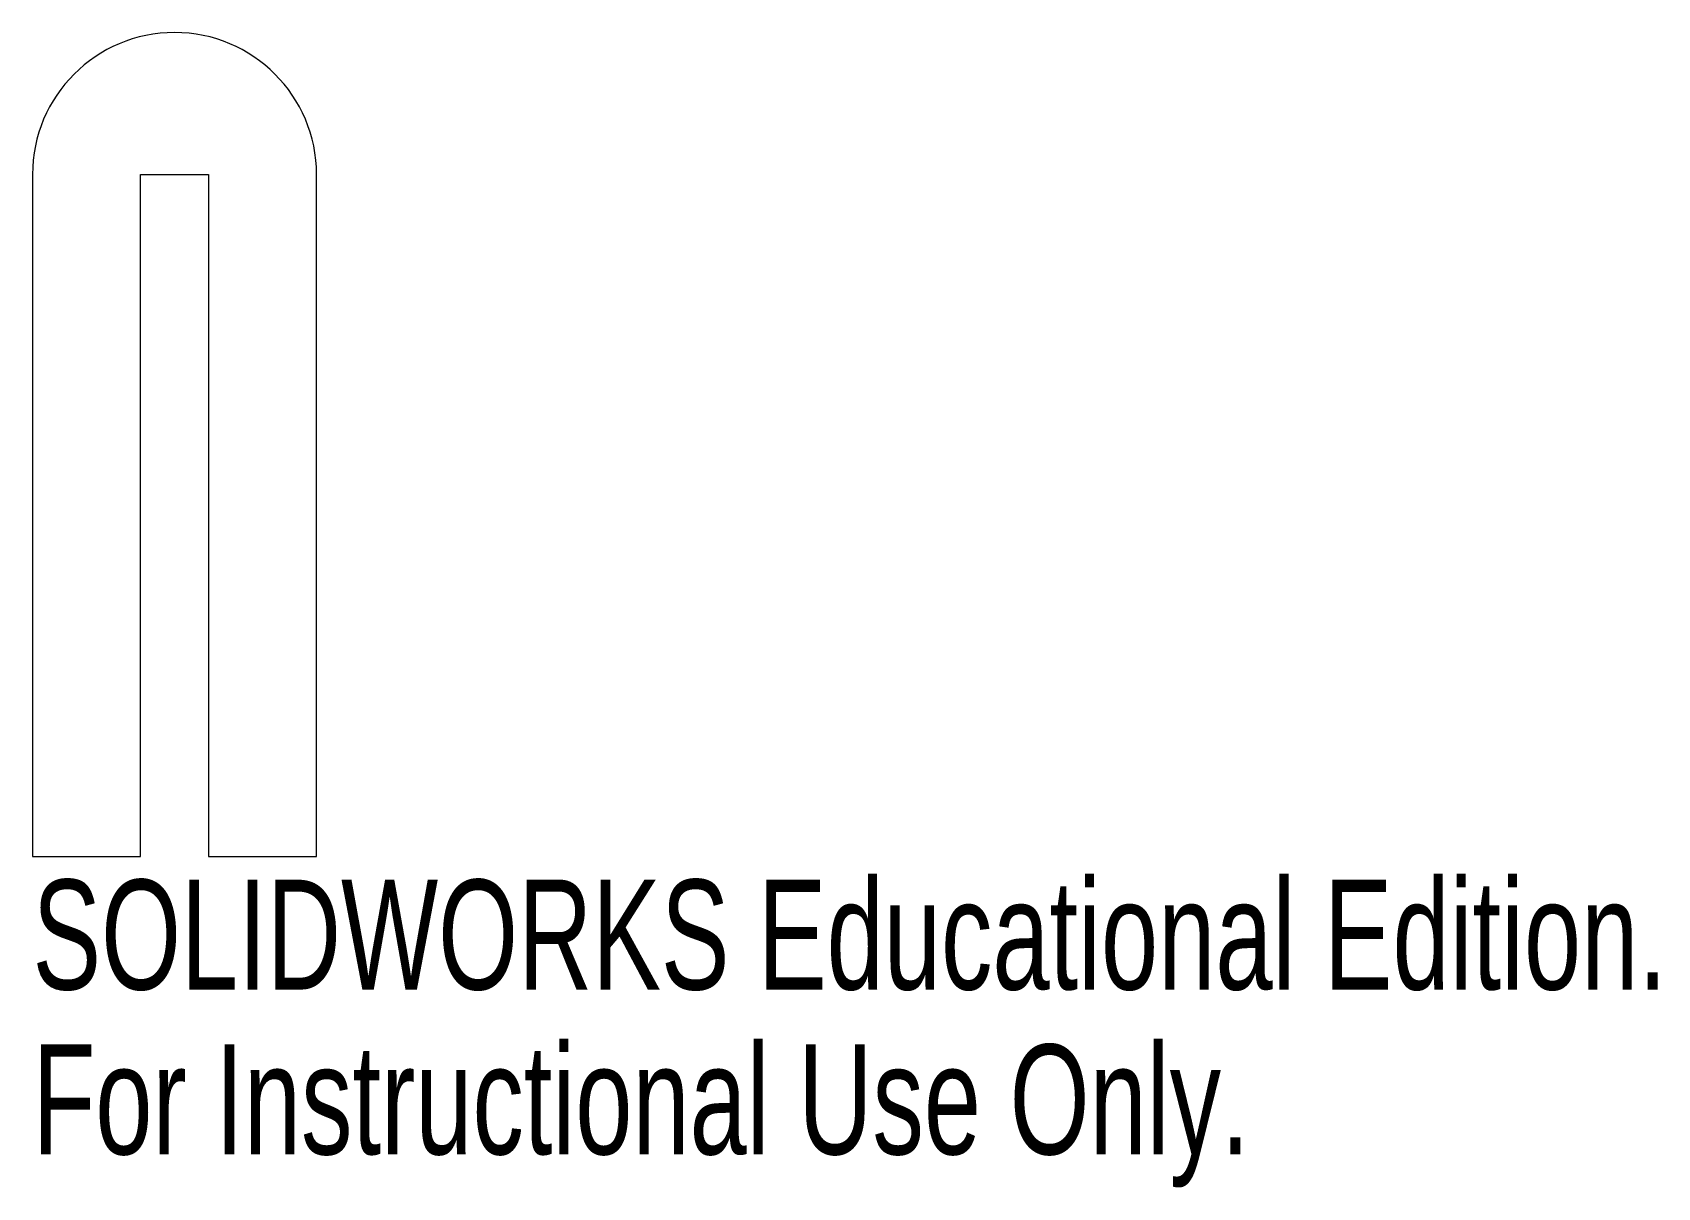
# Model space of a CAD drawing. Header units: millimetres. Extents: x -0.63 to 6.53, y -2.96 to 2.12.
import ezdxf

# ---------------------------------------------------------------- set-up
doc = ezdxf.new("R2010")
doc.units = ezdxf.units.MM
doc.styles.add('SLDTEXTSTYLE0', font='TXT', dxfattribs={"width": 0.7})

msp = doc.modelspace()

# ---------------------------------------------------------------- linework, layer by layer
at = {"color": 7, "linetype": 'Continuous', "lineweight": 15}
for p, q in [((-0.625, 1.5), (-0.625, -1.5)), ((-0.15, 1.5), (0.15, 1.5)), ((-0.15, -1.5), (-0.15, 1.5)), ((0.15, 1.5), (0.15, -1.5)), ((0.625, -1.5), (0.625, 1.5)), ((-0.625, -1.5), (-0.15, -1.5)), ((0.15, -1.5), (0.625, -1.5))]:
    msp.add_line(p, q, dxfattribs=at)
msp.add_arc((0, 1.5), 0.625, 0, 180, dxfattribs=at)

# ---------------------------------------------------------------- texts
at = {"color": 7, "linetype": 'Continuous', "char_height": 0.483362, "attachment_point": 1, "style": 'SLDTEXTSTYLE0'}
for s, insert in [('SOLIDWORKS Educational Edition.', (-0.625, -1.602)), ('For Instructional Use Only.', (-0.625, -2.327))]:
    msp.add_mtext(s, dxfattribs=dict(at, insert=insert))

doc.saveas('drawing.dxf')
